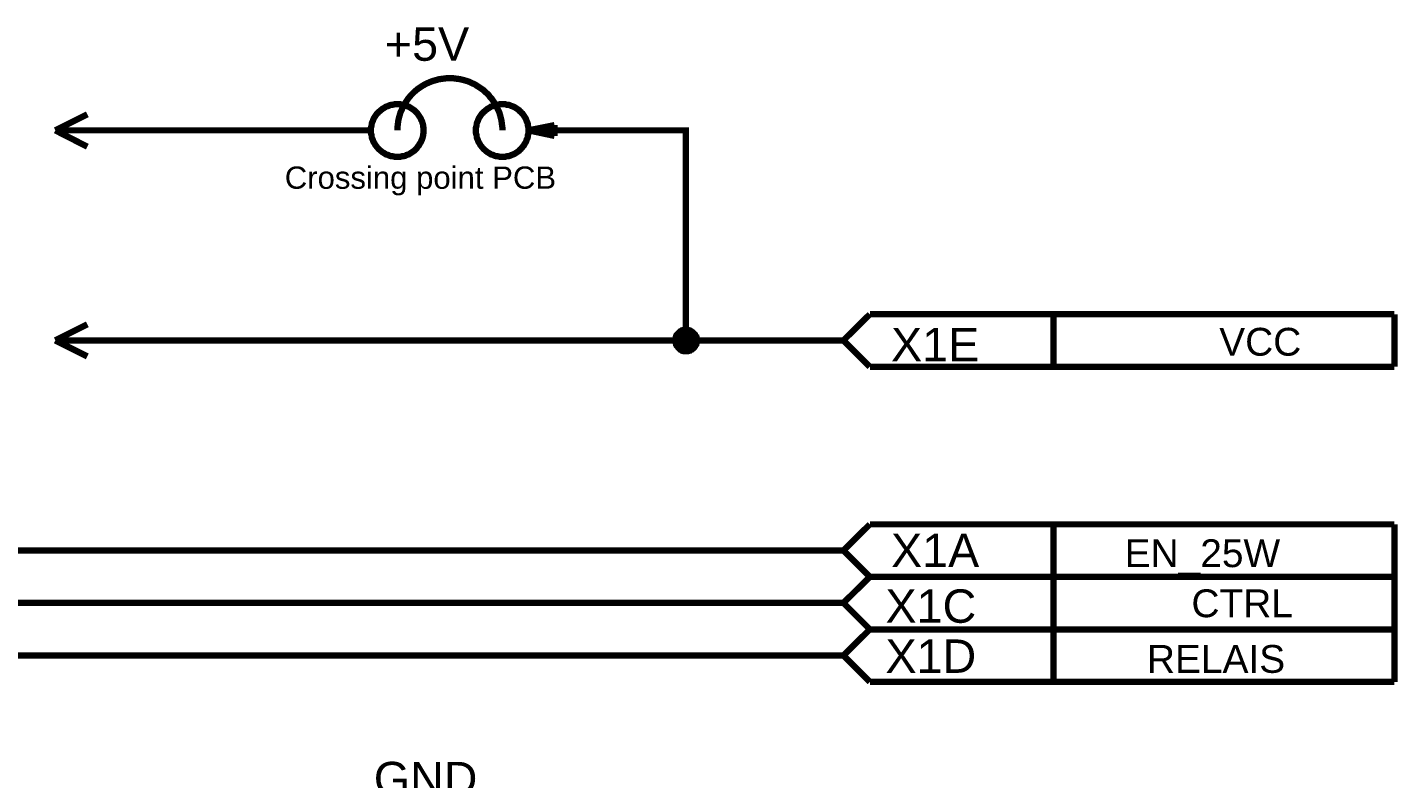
# Model space of a CAD drawing. Header units: millimetres. Extents: x -2024 to 917, y -725 to 13.
# Drawn here: x 840.5 to 905.8, y -319.7 to -283.9 of the extents above; entities that cross this region are included whole.
import ezdxf

# ---------------------------------------------------------------- set-up
doc = ezdxf.new("R2010")
doc.units = ezdxf.units.MM
doc.layers.add('Sheet', color=255, linetype='Continuous')
doc.styles.get("Standard").update_dxf_attribs({"font": 'arial.ttf'})

msp = doc.modelspace()

# ---------------------------------------------------------------- linework, layer by layer
at = {"layer": 'Sheet'}
for points, const_width in [([(860.646, -286.301), (860.514, -286.301), (860.382, -286.318), (860.266, -286.335), (860.133, -286.351), (860.017, -286.384), (859.902, -286.417), (859.786, -286.45), (859.67, -286.5), (859.554, -286.55), (859.455, -286.599), (859.339, -286.666), (859.24, -286.732), (859.14, -286.798), (859.057, -286.864), (858.958, -286.947), (858.875, -287.03), (858.793, -287.113), (858.71, -287.212), (858.644, -287.295), (858.578, -287.394), (858.511, -287.494), (858.445, -287.593), (858.395, -287.709), (858.346, -287.825), (858.296, -287.924), (858.263, -288.04), (858.23, -288.156), (858.197, -288.288), (858.18, -288.404), (858.164, -288.537), (858.147, -288.653), (858.147, -288.785)], 0.3), ([(863.146, -288.785), (863.146, -288.653), (863.129, -288.537), (863.113, -288.404), (863.096, -288.288), (863.063, -288.156), (863.03, -288.04), (862.997, -287.924), (862.947, -287.825), (862.897, -287.709), (862.848, -287.593), (862.781, -287.494), (862.715, -287.394), (862.649, -287.295), (862.566, -287.212), (862.5, -287.113), (862.417, -287.03), (862.318, -286.947), (862.235, -286.864), (862.136, -286.798), (862.037, -286.732), (861.937, -286.666), (861.838, -286.599), (861.722, -286.55), (861.623, -286.5), (861.507, -286.45), (861.391, -286.417), (861.275, -286.384), (861.143, -286.351), (861.027, -286.335), (860.895, -286.318), (860.779, -286.301), (860.646, -286.301)], 0.3), ([(856.889, -288.785), (856.889, -288.719), (856.889, -288.653), (856.906, -288.603), (856.922, -288.537), (856.922, -288.471), (856.939, -288.421), (856.972, -288.355), (856.989, -288.305), (857.005, -288.255), (857.038, -288.189), (857.071, -288.139), (857.104, -288.09), (857.138, -288.04), (857.171, -287.99), (857.22, -287.957), (857.253, -287.908), (857.303, -287.875), (857.353, -287.825), (857.402, -287.792), (857.435, -287.759), (857.502, -287.725), (857.551, -287.692), (857.601, -287.659), (857.651, -287.643), (857.717, -287.626), (857.767, -287.593), (857.833, -287.576), (857.899, -287.576), (857.949, -287.56), (858.015, -287.543), (858.081, -287.543), (858.147, -287.543)], 0.3), ([(858.147, -287.543), (858.081, -287.543), (858.015, -287.543), (857.949, -287.56), (857.899, -287.576), (857.833, -287.576), (857.767, -287.593), (857.717, -287.626), (857.651, -287.643), (857.601, -287.659), (857.551, -287.692), (857.502, -287.725), (857.435, -287.759), (857.402, -287.792), (857.353, -287.825), (857.303, -287.875), (857.253, -287.908), (857.22, -287.957), (857.171, -287.99), (857.138, -288.04), (857.104, -288.09), (857.071, -288.139), (857.038, -288.189), (857.005, -288.255), (856.989, -288.305), (856.972, -288.355), (856.939, -288.421), (856.922, -288.471), (856.922, -288.537), (856.906, -288.603), (856.889, -288.653), (856.889, -288.719), (856.889, -288.785)], 0.3), ([(858.147, -287.543), (858.213, -287.543), (858.28, -287.543), (858.346, -287.56), (858.395, -287.576), (858.462, -287.576), (858.528, -287.593), (858.578, -287.626), (858.627, -287.643), (858.693, -287.659), (858.743, -287.692), (858.793, -287.725), (858.842, -287.759), (858.892, -287.792), (858.942, -287.825), (858.991, -287.875), (859.024, -287.908), (859.074, -287.957), (859.107, -287.99), (859.14, -288.04), (859.173, -288.09), (859.206, -288.139), (859.24, -288.189), (859.273, -288.255), (859.289, -288.305), (859.322, -288.355), (859.339, -288.421), (859.355, -288.471), (859.372, -288.537), (859.372, -288.603), (859.389, -288.653), (859.389, -288.719), (859.389, -288.785)], 0.3), ([(859.389, -288.785), (859.389, -288.719), (859.389, -288.653), (859.372, -288.603), (859.372, -288.537), (859.355, -288.471), (859.339, -288.421), (859.322, -288.355), (859.289, -288.305), (859.273, -288.255), (859.24, -288.189), (859.206, -288.139), (859.173, -288.09), (859.14, -288.04), (859.107, -287.99), (859.074, -287.957), (859.024, -287.908), (858.991, -287.875), (858.942, -287.825), (858.892, -287.792), (858.842, -287.759), (858.793, -287.725), (858.743, -287.692), (858.693, -287.659), (858.627, -287.643), (858.578, -287.626), (858.528, -287.593), (858.462, -287.576), (858.395, -287.576), (858.346, -287.56), (858.28, -287.543), (858.213, -287.543), (858.147, -287.543)], 0.3), ([(861.888, -288.785), (861.888, -288.719), (861.888, -288.653), (861.904, -288.603), (861.921, -288.537), (861.921, -288.471), (861.937, -288.421), (861.97, -288.355), (861.987, -288.305), (862.004, -288.255), (862.037, -288.189), (862.07, -288.139), (862.103, -288.09), (862.136, -288.04), (862.169, -287.99), (862.219, -287.957), (862.252, -287.908), (862.302, -287.875), (862.351, -287.825), (862.401, -287.792), (862.434, -287.759), (862.5, -287.725), (862.55, -287.692), (862.599, -287.659), (862.649, -287.643), (862.715, -287.626), (862.765, -287.593), (862.831, -287.576), (862.897, -287.576), (862.947, -287.56), (863.013, -287.543), (863.079, -287.543), (863.146, -287.543)], 0.3), ([(863.146, -287.543), (863.079, -287.543), (863.013, -287.543), (862.947, -287.56), (862.897, -287.576), (862.831, -287.576), (862.765, -287.593), (862.715, -287.626), (862.649, -287.643), (862.599, -287.659), (862.55, -287.692), (862.5, -287.725), (862.434, -287.759), (862.401, -287.792), (862.351, -287.825), (862.302, -287.875), (862.252, -287.908), (862.219, -287.957), (862.169, -287.99), (862.136, -288.04), (862.103, -288.09), (862.07, -288.139), (862.037, -288.189), (862.004, -288.255), (861.987, -288.305), (861.97, -288.355), (861.937, -288.421), (861.921, -288.471), (861.921, -288.537), (861.904, -288.603), (861.888, -288.653), (861.888, -288.719), (861.888, -288.785)], 0.3), ([(863.146, -287.543), (863.212, -287.543), (863.278, -287.543), (863.328, -287.56), (863.394, -287.576), (863.46, -287.576), (863.51, -287.593), (863.576, -287.626), (863.626, -287.643), (863.675, -287.659), (863.741, -287.692), (863.791, -287.725), (863.841, -287.759), (863.89, -287.792), (863.94, -287.825), (863.973, -287.875), (864.023, -287.908), (864.056, -287.957), (864.106, -287.99), (864.139, -288.04), (864.172, -288.09), (864.205, -288.139), (864.238, -288.189), (864.271, -288.255), (864.288, -288.305), (864.304, -288.355), (864.337, -288.421), (864.354, -288.471), (864.354, -288.537), (864.37, -288.603), (864.387, -288.653), (864.387, -288.719), (864.387, -288.785)], 0.3), ([(864.387, -288.785), (864.387, -288.719), (864.387, -288.653), (864.37, -288.603), (864.354, -288.537), (864.354, -288.471), (864.337, -288.421), (864.304, -288.355), (864.288, -288.305), (864.271, -288.255), (864.238, -288.189), (864.205, -288.139), (864.172, -288.09), (864.139, -288.04), (864.106, -287.99), (864.056, -287.957), (864.023, -287.908), (863.973, -287.875), (863.94, -287.825), (863.89, -287.792), (863.841, -287.759), (863.791, -287.725), (863.741, -287.692), (863.675, -287.659), (863.626, -287.643), (863.576, -287.626), (863.51, -287.593), (863.46, -287.576), (863.394, -287.576), (863.328, -287.56), (863.278, -287.543), (863.212, -287.543), (863.146, -287.543)], 0.3), ([(841.861, -288.785), (843.384, -288.024)], 0.3), ([(841.861, -288.785), (843.384, -289.564)], 0.3), ([(844.393, -288.785), (841.861, -288.785)], 0.3), ([(854.39, -288.785), (844.393, -288.785)], 0.3), ([(856.889, -288.785), (854.39, -288.785)], 0.3), ([(858.147, -290.044), (858.081, -290.044), (858.015, -290.044), (857.949, -290.027), (857.899, -290.011), (857.833, -290.011), (857.767, -289.994), (857.717, -289.961), (857.651, -289.944), (857.601, -289.928), (857.551, -289.895), (857.502, -289.862), (857.435, -289.828), (857.402, -289.795), (857.353, -289.762), (857.303, -289.713), (857.253, -289.679), (857.22, -289.63), (857.171, -289.58), (857.138, -289.53), (857.104, -289.497), (857.071, -289.431), (857.038, -289.381), (857.005, -289.332), (856.989, -289.282), (856.972, -289.216), (856.939, -289.166), (856.922, -289.1), (856.922, -289.034), (856.906, -288.984), (856.889, -288.918), (856.889, -288.851), (856.889, -288.785)], 0.3), ([(856.889, -288.785), (856.889, -288.851), (856.889, -288.918), (856.906, -288.984), (856.922, -289.034), (856.922, -289.1), (856.939, -289.166), (856.972, -289.216), (856.989, -289.282), (857.005, -289.332), (857.038, -289.381), (857.071, -289.431), (857.104, -289.497), (857.138, -289.53), (857.171, -289.58), (857.22, -289.63), (857.253, -289.679), (857.303, -289.713), (857.353, -289.762), (857.402, -289.795), (857.435, -289.828), (857.502, -289.862), (857.551, -289.895), (857.601, -289.928), (857.651, -289.944), (857.717, -289.961), (857.767, -289.994), (857.833, -290.011), (857.899, -290.011), (857.949, -290.027), (858.015, -290.044), (858.081, -290.044), (858.147, -290.044)], 0.3), ([(859.389, -288.785), (859.389, -288.851), (859.389, -288.918), (859.372, -288.984), (859.372, -289.034), (859.355, -289.1), (859.339, -289.166), (859.322, -289.216), (859.289, -289.282), (859.273, -289.332), (859.24, -289.381), (859.206, -289.431), (859.173, -289.497), (859.14, -289.53), (859.107, -289.58), (859.074, -289.63), (859.024, -289.679), (858.991, -289.713), (858.942, -289.762), (858.892, -289.795), (858.842, -289.828), (858.793, -289.862), (858.743, -289.895), (858.693, -289.928), (858.627, -289.944), (858.578, -289.961), (858.528, -289.994), (858.462, -290.011), (858.395, -290.011), (858.346, -290.027), (858.28, -290.044), (858.213, -290.044), (858.147, -290.044)], 0.3), ([(858.147, -290.044), (858.213, -290.044), (858.28, -290.044), (858.346, -290.027), (858.395, -290.011), (858.462, -290.011), (858.528, -289.994), (858.578, -289.961), (858.627, -289.944), (858.693, -289.928), (858.743, -289.895), (858.793, -289.862), (858.842, -289.828), (858.892, -289.795), (858.942, -289.762), (858.991, -289.713), (859.024, -289.679), (859.074, -289.63), (859.107, -289.58), (859.14, -289.53), (859.173, -289.497), (859.206, -289.431), (859.24, -289.381), (859.273, -289.332), (859.289, -289.282), (859.322, -289.216), (859.339, -289.166), (859.355, -289.1), (859.372, -289.034), (859.372, -288.984), (859.389, -288.918), (859.389, -288.851), (859.389, -288.785)], 0.3), ([(858.147, -288.785), (858.147, -288.785), (858.147, -288.785), (858.147, -288.785), (858.147, -288.785), (858.147, -288.785), (858.147, -288.785), (858.147, -288.785), (858.147, -288.785), (858.147, -288.785), (858.147, -288.785), (858.147, -288.785), (858.147, -288.785), (858.147, -288.785), (858.147, -288.785), (858.147, -288.785), (858.147, -288.785), (858.147, -288.785), (858.147, -288.785), (858.147, -288.785), (858.147, -288.785), (858.147, -288.785), (858.147, -288.785), (858.147, -288.785), (858.147, -288.785), (858.147, -288.785), (858.147, -288.785), (858.147, -288.785), (858.147, -288.785), (858.147, -288.785), (858.147, -288.785), (858.147, -288.785), (858.147, -288.785)], 0.3), ([(859.389, -288.785), (859.389, -288.785), (859.389, -288.785), (859.389, -288.785), (859.389, -288.785), (859.389, -288.785), (859.389, -288.785), (859.389, -288.785), (859.389, -288.785), (859.389, -288.785), (859.389, -288.785), (859.389, -288.785), (859.389, -288.785), (859.389, -288.785), (859.389, -288.785), (859.389, -288.785), (859.389, -288.785), (859.389, -288.785), (859.389, -288.785), (859.389, -288.785), (859.389, -288.785), (859.389, -288.785), (859.389, -288.785), (859.389, -288.785), (859.389, -288.785), (859.389, -288.785), (859.389, -288.785), (859.389, -288.785), (859.389, -288.785), (859.389, -288.785), (859.389, -288.785), (859.389, -288.785), (859.389, -288.785)], 0.3), ([(863.146, -290.044), (863.079, -290.044), (863.013, -290.044), (862.947, -290.027), (862.897, -290.011), (862.831, -290.011), (862.765, -289.994), (862.715, -289.961), (862.649, -289.944), (862.599, -289.928), (862.55, -289.895), (862.5, -289.862), (862.434, -289.828), (862.401, -289.795), (862.351, -289.762), (862.302, -289.713), (862.252, -289.679), (862.219, -289.63), (862.169, -289.58), (862.136, -289.53), (862.103, -289.497), (862.07, -289.431), (862.037, -289.381), (862.004, -289.332), (861.987, -289.282), (861.97, -289.216), (861.937, -289.166), (861.921, -289.1), (861.921, -289.034), (861.904, -288.984), (861.888, -288.918), (861.888, -288.851), (861.888, -288.785)], 0.3), ([(861.888, -288.785), (861.888, -288.851), (861.888, -288.918), (861.904, -288.984), (861.921, -289.034), (861.921, -289.1), (861.937, -289.166), (861.97, -289.216), (861.987, -289.282), (862.004, -289.332), (862.037, -289.381), (862.07, -289.431), (862.103, -289.497), (862.136, -289.53), (862.169, -289.58), (862.219, -289.63), (862.252, -289.679), (862.302, -289.713), (862.351, -289.762), (862.401, -289.795), (862.434, -289.828), (862.5, -289.862), (862.55, -289.895), (862.599, -289.928), (862.649, -289.944), (862.715, -289.961), (862.765, -289.994), (862.831, -290.011), (862.897, -290.011), (862.947, -290.027), (863.013, -290.044), (863.079, -290.044), (863.146, -290.044)], 0.3), ([(864.387, -288.785), (864.387, -288.851), (864.387, -288.918), (864.37, -288.984), (864.354, -289.034), (864.354, -289.1), (864.337, -289.166), (864.304, -289.216), (864.288, -289.282), (864.271, -289.332), (864.238, -289.381), (864.205, -289.431), (864.172, -289.497), (864.139, -289.53), (864.106, -289.58), (864.056, -289.63), (864.023, -289.679), (863.973, -289.713), (863.94, -289.762), (863.89, -289.795), (863.841, -289.828), (863.791, -289.862), (863.741, -289.895), (863.675, -289.928), (863.626, -289.944), (863.576, -289.961), (863.51, -289.994), (863.46, -290.011), (863.394, -290.011), (863.328, -290.027), (863.278, -290.044), (863.212, -290.044), (863.146, -290.044)], 0.3), ([(863.146, -290.044), (863.212, -290.044), (863.278, -290.044), (863.328, -290.027), (863.394, -290.011), (863.46, -290.011), (863.51, -289.994), (863.576, -289.961), (863.626, -289.944), (863.675, -289.928), (863.741, -289.895), (863.791, -289.862), (863.841, -289.828), (863.89, -289.795), (863.94, -289.762), (863.973, -289.713), (864.023, -289.679), (864.056, -289.63), (864.106, -289.58), (864.139, -289.53), (864.172, -289.497), (864.205, -289.431), (864.238, -289.381), (864.271, -289.332), (864.288, -289.282), (864.304, -289.216), (864.337, -289.166), (864.354, -289.1), (864.354, -289.034), (864.37, -288.984), (864.387, -288.918), (864.387, -288.851), (864.387, -288.785)], 0.3), ([(864.387, -288.785), (865.628, -288.537)], 0.3), ([(864.387, -288.785), (866.886, -288.785)], 0.3), ([(864.387, -288.785), (864.387, -288.785), (864.387, -288.785), (864.387, -288.785), (864.387, -288.785), (864.387, -288.785), (864.387, -288.785), (864.387, -288.785), (864.387, -288.785), (864.387, -288.785), (864.387, -288.785), (864.387, -288.785), (864.387, -288.785), (864.387, -288.785), (864.387, -288.785), (864.387, -288.785), (864.387, -288.785), (864.387, -288.785), (864.387, -288.785), (864.387, -288.785), (864.387, -288.785), (864.387, -288.785), (864.387, -288.785), (864.387, -288.785), (864.387, -288.785), (864.387, -288.785), (864.387, -288.785), (864.387, -288.785), (864.387, -288.785), (864.387, -288.785), (864.387, -288.785), (864.387, -288.785), (864.387, -288.785)], 0.3), ([(864.387, -288.785), (865.628, -289.05)], 0.3), ([(865.628, -289.05), (865.628, -288.537)], 0.3), ([(866.886, -288.785), (871.885, -288.785), (871.885, -298.787)], 0.3), ([(879.382, -298.787), (880.64, -297.545)], 0.3), ([(880.64, -297.545), (905.616, -297.545)], 0.3), ([(889.379, -297.545), (889.379, -300.045)], 0.3), ([(905.616, -297.545), (905.616, -300.045)], 0.3), ([(841.861, -298.787), (843.384, -298.025)], 0.3), ([(841.861, -298.787), (843.384, -299.549)], 0.3), ([(844.393, -298.787), (841.861, -298.787)], 0.3), ([(876.883, -298.787), (871.885, -298.787), (844.393, -298.787)], 0.3), ([(871.388, -298.787), (871.388, -298.754), (871.388, -298.737), (871.388, -298.704), (871.405, -298.687), (871.405, -298.654), (871.405, -298.638), (871.421, -298.621), (871.421, -298.588), (871.438, -298.572), (871.454, -298.555), (871.454, -298.522), (871.471, -298.505), (871.487, -298.489), (871.504, -298.472), (871.52, -298.456), (871.537, -298.439), (871.554, -298.423), (871.57, -298.406), (871.587, -298.389), (871.603, -298.373), (871.62, -298.356), (871.653, -298.356), (871.669, -298.34), (871.686, -298.323), (871.719, -298.323), (871.736, -298.307), (871.752, -298.307), (871.785, -298.307), (871.802, -298.29), (871.835, -298.29), (871.851, -298.29), (871.885, -298.29)], 0.3), ([(871.388, -298.787), (871.388, -298.754), (871.388, -298.737), (871.388, -298.704), (871.405, -298.687), (871.405, -298.654), (871.405, -298.638), (871.421, -298.621), (871.421, -298.588), (871.438, -298.572), (871.454, -298.555), (871.454, -298.522), (871.471, -298.505), (871.487, -298.489), (871.504, -298.472), (871.52, -298.456), (871.537, -298.439), (871.554, -298.423), (871.57, -298.406), (871.587, -298.389), (871.603, -298.373), (871.62, -298.356), (871.653, -298.356), (871.669, -298.34), (871.686, -298.323), (871.719, -298.323), (871.736, -298.307), (871.752, -298.307), (871.785, -298.307), (871.802, -298.29), (871.835, -298.29), (871.851, -298.29), (871.885, -298.29)], 0.3), ([(871.388, -298.787), (871.388, -298.754), (871.388, -298.737), (871.388, -298.704), (871.405, -298.687), (871.405, -298.654), (871.405, -298.638), (871.421, -298.621), (871.421, -298.588), (871.438, -298.572), (871.454, -298.555), (871.454, -298.522), (871.471, -298.505), (871.487, -298.489), (871.504, -298.472), (871.52, -298.456), (871.537, -298.439), (871.554, -298.423), (871.57, -298.406), (871.587, -298.389), (871.603, -298.373), (871.62, -298.356), (871.653, -298.356), (871.669, -298.34), (871.686, -298.323), (871.719, -298.323), (871.736, -298.307), (871.752, -298.307), (871.785, -298.307), (871.802, -298.29), (871.835, -298.29), (871.851, -298.29), (871.885, -298.29)], 0.3), ([(871.388, -298.787), (871.388, -298.754), (871.388, -298.737), (871.388, -298.704), (871.405, -298.687), (871.405, -298.654), (871.405, -298.638), (871.421, -298.621), (871.421, -298.588), (871.438, -298.572), (871.454, -298.555), (871.454, -298.522), (871.471, -298.505), (871.487, -298.489), (871.504, -298.472), (871.52, -298.456), (871.537, -298.439), (871.554, -298.423), (871.57, -298.406), (871.587, -298.389), (871.603, -298.373), (871.62, -298.356), (871.653, -298.356), (871.669, -298.34), (871.686, -298.323), (871.719, -298.323), (871.736, -298.307), (871.752, -298.307), (871.785, -298.307), (871.802, -298.29), (871.835, -298.29), (871.851, -298.29), (871.885, -298.29)], 0.3), ([(871.885, -299.3), (871.851, -299.3), (871.835, -299.3), (871.802, -299.3), (871.785, -299.284), (871.752, -299.284), (871.736, -299.284), (871.719, -299.267), (871.686, -299.267), (871.669, -299.25), (871.653, -299.234), (871.62, -299.217), (871.603, -299.217), (871.587, -299.201), (871.57, -299.184), (871.554, -299.168), (871.537, -299.151), (871.52, -299.135), (871.504, -299.118), (871.487, -299.085), (871.471, -299.068), (871.454, -299.052), (871.454, -299.035), (871.438, -299.002), (871.421, -298.986), (871.421, -298.969), (871.405, -298.936), (871.405, -298.919), (871.405, -298.886), (871.388, -298.87), (871.388, -298.836), (871.388, -298.82), (871.388, -298.787)], 0.3), ([(871.388, -298.787), (871.388, -298.787)], 0.3), ([(871.885, -299.3), (871.851, -299.3), (871.835, -299.3), (871.802, -299.3), (871.785, -299.284), (871.752, -299.284), (871.736, -299.284), (871.719, -299.267), (871.686, -299.267), (871.669, -299.25), (871.653, -299.234), (871.62, -299.217), (871.603, -299.217), (871.587, -299.201), (871.57, -299.184), (871.554, -299.168), (871.537, -299.151), (871.52, -299.135), (871.504, -299.118), (871.487, -299.085), (871.471, -299.068), (871.454, -299.052), (871.454, -299.035), (871.438, -299.002), (871.421, -298.986), (871.421, -298.969), (871.405, -298.936), (871.405, -298.919), (871.405, -298.886), (871.388, -298.87), (871.388, -298.836), (871.388, -298.82), (871.388, -298.787)], 0.3), ([(871.388, -298.787), (871.388, -298.787)], 0.3), ([(871.885, -299.3), (871.851, -299.3), (871.835, -299.3), (871.802, -299.3), (871.785, -299.284), (871.752, -299.284), (871.736, -299.284), (871.719, -299.267), (871.686, -299.267), (871.669, -299.25), (871.653, -299.234), (871.62, -299.217), (871.603, -299.217), (871.587, -299.201), (871.57, -299.184), (871.554, -299.168), (871.537, -299.151), (871.52, -299.135), (871.504, -299.118), (871.487, -299.085), (871.471, -299.068), (871.454, -299.052), (871.454, -299.035), (871.438, -299.002), (871.421, -298.986), (871.421, -298.969), (871.405, -298.936), (871.405, -298.919), (871.405, -298.886), (871.388, -298.87), (871.388, -298.836), (871.388, -298.82), (871.388, -298.787)], 0.3), ([(871.388, -298.787), (871.388, -298.787)], 0.3), ([(871.885, -299.3), (871.851, -299.3), (871.835, -299.3), (871.802, -299.3), (871.785, -299.284), (871.752, -299.284), (871.736, -299.284), (871.719, -299.267), (871.686, -299.267), (871.669, -299.25), (871.653, -299.234), (871.62, -299.217), (871.603, -299.217), (871.587, -299.201), (871.57, -299.184), (871.554, -299.168), (871.537, -299.151), (871.52, -299.135), (871.504, -299.118), (871.487, -299.085), (871.471, -299.068), (871.454, -299.052), (871.454, -299.035), (871.438, -299.002), (871.421, -298.986), (871.421, -298.969), (871.405, -298.936), (871.405, -298.919), (871.405, -298.886), (871.388, -298.87), (871.388, -298.836), (871.388, -298.82), (871.388, -298.787)], 0.3), ([(871.388, -298.787), (871.388, -298.787)], 0.3), ([(871.388, -298.787), (871.388, -298.754), (871.388, -298.737), (871.388, -298.704), (871.405, -298.687), (871.405, -298.654), (871.405, -298.638), (871.421, -298.621), (871.421, -298.588), (871.438, -298.572), (871.454, -298.555), (871.454, -298.522), (871.471, -298.505), (871.487, -298.489), (871.504, -298.472), (871.52, -298.456), (871.537, -298.439), (871.554, -298.423), (871.57, -298.406), (871.587, -298.389), (871.603, -298.373), (871.62, -298.356), (871.653, -298.356), (871.669, -298.34), (871.686, -298.323), (871.719, -298.323), (871.736, -298.307), (871.752, -298.307), (871.785, -298.307), (871.802, -298.29), (871.835, -298.29), (871.851, -298.29), (871.885, -298.29)], 0.0991), ([(871.388, -298.787), (871.388, -298.754), (871.388, -298.737), (871.388, -298.704), (871.405, -298.687), (871.405, -298.654), (871.405, -298.638), (871.421, -298.621), (871.421, -298.588), (871.438, -298.572), (871.454, -298.555), (871.454, -298.522), (871.471, -298.505), (871.487, -298.489), (871.504, -298.472), (871.52, -298.456), (871.537, -298.439), (871.554, -298.423), (871.57, -298.406), (871.587, -298.389), (871.603, -298.373), (871.62, -298.356), (871.653, -298.356), (871.669, -298.34), (871.686, -298.323), (871.719, -298.323), (871.736, -298.307), (871.752, -298.307), (871.785, -298.307), (871.802, -298.29), (871.835, -298.29), (871.851, -298.29), (871.885, -298.29)], 0.0991), ([(871.388, -298.787), (871.388, -298.754), (871.388, -298.737), (871.388, -298.704), (871.405, -298.687), (871.405, -298.654), (871.405, -298.638), (871.421, -298.621), (871.421, -298.588), (871.438, -298.572), (871.454, -298.555), (871.454, -298.522), (871.471, -298.505), (871.487, -298.489), (871.504, -298.472), (871.52, -298.456), (871.537, -298.439), (871.554, -298.423), (871.57, -298.406), (871.587, -298.389), (871.603, -298.373), (871.62, -298.356), (871.653, -298.356), (871.669, -298.34), (871.686, -298.323), (871.719, -298.323), (871.736, -298.307), (871.752, -298.307), (871.785, -298.307), (871.802, -298.29), (871.835, -298.29), (871.851, -298.29), (871.885, -298.29)], 0.0991), ([(871.388, -298.787), (871.388, -298.754), (871.388, -298.737), (871.388, -298.704), (871.405, -298.687), (871.405, -298.654), (871.405, -298.638), (871.421, -298.621), (871.421, -298.588), (871.438, -298.572), (871.454, -298.555), (871.454, -298.522), (871.471, -298.505), (871.487, -298.489), (871.504, -298.472), (871.52, -298.456), (871.537, -298.439), (871.554, -298.423), (871.57, -298.406), (871.587, -298.389), (871.603, -298.373), (871.62, -298.356), (871.653, -298.356), (871.669, -298.34), (871.686, -298.323), (871.719, -298.323), (871.736, -298.307), (871.752, -298.307), (871.785, -298.307), (871.802, -298.29), (871.835, -298.29), (871.851, -298.29), (871.885, -298.29)], 0.0991), ([(871.885, -299.3), (871.851, -299.3), (871.835, -299.3), (871.802, -299.3), (871.785, -299.284), (871.752, -299.284), (871.736, -299.284), (871.719, -299.267), (871.686, -299.267), (871.669, -299.25), (871.653, -299.234), (871.62, -299.217), (871.603, -299.217), (871.587, -299.201), (871.57, -299.184), (871.554, -299.168), (871.537, -299.151), (871.52, -299.135), (871.504, -299.118), (871.487, -299.085), (871.471, -299.068), (871.454, -299.052), (871.454, -299.035), (871.438, -299.002), (871.421, -298.986), (871.421, -298.969), (871.405, -298.936), (871.405, -298.919), (871.405, -298.886), (871.388, -298.87), (871.388, -298.836), (871.388, -298.82), (871.388, -298.787)], 0.0991), ([(871.388, -298.787), (871.388, -298.787)], 0.0991), ([(871.885, -299.3), (871.851, -299.3), (871.835, -299.3), (871.802, -299.3), (871.785, -299.284), (871.752, -299.284), (871.736, -299.284), (871.719, -299.267), (871.686, -299.267), (871.669, -299.25), (871.653, -299.234), (871.62, -299.217), (871.603, -299.217), (871.587, -299.201), (871.57, -299.184), (871.554, -299.168), (871.537, -299.151), (871.52, -299.135), (871.504, -299.118), (871.487, -299.085), (871.471, -299.068), (871.454, -299.052), (871.454, -299.035), (871.438, -299.002), (871.421, -298.986), (871.421, -298.969), (871.405, -298.936), (871.405, -298.919), (871.405, -298.886), (871.388, -298.87), (871.388, -298.836), (871.388, -298.82), (871.388, -298.787)], 0.0991), ([(871.388, -298.787), (871.388, -298.787)], 0.0991), ([(871.885, -299.3), (871.851, -299.3), (871.835, -299.3), (871.802, -299.3), (871.785, -299.284), (871.752, -299.284), (871.736, -299.284), (871.719, -299.267), (871.686, -299.267), (871.669, -299.25), (871.653, -299.234), (871.62, -299.217), (871.603, -299.217), (871.587, -299.201), (871.57, -299.184), (871.554, -299.168), (871.537, -299.151), (871.52, -299.135), (871.504, -299.118), (871.487, -299.085), (871.471, -299.068), (871.454, -299.052), (871.454, -299.035), (871.438, -299.002), (871.421, -298.986), (871.421, -298.969), (871.405, -298.936), (871.405, -298.919), (871.405, -298.886), (871.388, -298.87), (871.388, -298.836), (871.388, -298.82), (871.388, -298.787)], 0.0991), ([(871.388, -298.787), (871.388, -298.787)], 0.0991), ([(871.885, -299.3), (871.851, -299.3), (871.835, -299.3), (871.802, -299.3), (871.785, -299.284), (871.752, -299.284), (871.736, -299.284), (871.719, -299.267), (871.686, -299.267), (871.669, -299.25), (871.653, -299.234), (871.62, -299.217), (871.603, -299.217), (871.587, -299.201), (871.57, -299.184), (871.554, -299.168), (871.537, -299.151), (871.52, -299.135), (871.504, -299.118), (871.487, -299.085), (871.471, -299.068), (871.454, -299.052), (871.454, -299.035), (871.438, -299.002), (871.421, -298.986), (871.421, -298.969), (871.405, -298.936), (871.405, -298.919), (871.405, -298.886), (871.388, -298.87), (871.388, -298.836), (871.388, -298.82), (871.388, -298.787)], 0.0991), ([(871.388, -298.787), (871.388, -298.787)], 0.0991), ([(871.885, -298.29), (871.885, -298.29)], 0.3), ([(871.885, -298.29), (871.918, -298.29), (871.934, -298.29), (871.967, -298.29), (871.984, -298.307), (872.017, -298.307), (872.034, -298.307), (872.067, -298.323), (872.083, -298.323), (872.1, -298.34), (872.133, -298.356), (872.149, -298.356), (872.166, -298.373), (872.182, -298.389), (872.216, -298.406), (872.232, -298.423), (872.249, -298.439), (872.265, -298.456), (872.282, -298.472), (872.298, -298.489), (872.315, -298.505), (872.315, -298.522), (872.331, -298.555), (872.348, -298.572), (872.365, -298.588), (872.365, -298.621), (872.381, -298.638), (872.381, -298.654), (872.381, -298.687), (872.398, -298.704), (872.398, -298.737), (872.398, -298.754), (872.398, -298.787)], 0.3), ([(871.885, -298.29), (871.885, -298.29)], 0.3), ([(871.885, -298.29), (871.918, -298.29), (871.934, -298.29), (871.967, -298.29), (871.984, -298.307), (872.017, -298.307), (872.034, -298.307), (872.067, -298.323), (872.083, -298.323), (872.1, -298.34), (872.133, -298.356), (872.149, -298.356), (872.166, -298.373), (872.182, -298.389), (872.216, -298.406), (872.232, -298.423), (872.249, -298.439), (872.265, -298.456), (872.282, -298.472), (872.298, -298.489), (872.315, -298.505), (872.315, -298.522), (872.331, -298.555), (872.348, -298.572), (872.365, -298.588), (872.365, -298.621), (872.381, -298.638), (872.381, -298.654), (872.381, -298.687), (872.398, -298.704), (872.398, -298.737), (872.398, -298.754), (872.398, -298.787)], 0.3), ([(871.885, -298.29), (871.885, -298.29)], 0.3), ([(871.885, -298.29), (871.918, -298.29), (871.934, -298.29), (871.967, -298.29), (871.984, -298.307), (872.017, -298.307), (872.034, -298.307), (872.067, -298.323), (872.083, -298.323), (872.1, -298.34), (872.133, -298.356), (872.149, -298.356), (872.166, -298.373), (872.182, -298.389), (872.216, -298.406), (872.232, -298.423), (872.249, -298.439), (872.265, -298.456), (872.282, -298.472), (872.298, -298.489), (872.315, -298.505), (872.315, -298.522), (872.331, -298.555), (872.348, -298.572), (872.365, -298.588), (872.365, -298.621), (872.381, -298.638), (872.381, -298.654), (872.381, -298.687), (872.398, -298.704), (872.398, -298.737), (872.398, -298.754), (872.398, -298.787)], 0.3), ([(871.885, -298.29), (871.885, -298.29)], 0.3), ([(871.885, -298.29), (871.918, -298.29), (871.934, -298.29), (871.967, -298.29), (871.984, -298.307), (872.017, -298.307), (872.034, -298.307), (872.067, -298.323), (872.083, -298.323), (872.1, -298.34), (872.133, -298.356), (872.149, -298.356), (872.166, -298.373), (872.182, -298.389), (872.216, -298.406), (872.232, -298.423), (872.249, -298.439), (872.265, -298.456), (872.282, -298.472), (872.298, -298.489), (872.315, -298.505), (872.315, -298.522), (872.331, -298.555), (872.348, -298.572), (872.365, -298.588), (872.365, -298.621), (872.381, -298.638), (872.381, -298.654), (872.381, -298.687), (872.398, -298.704), (872.398, -298.737), (872.398, -298.754), (872.398, -298.787)], 0.3), ([(872.398, -298.787), (872.398, -298.82), (872.398, -298.836), (872.398, -298.87), (872.381, -298.886), (872.381, -298.919), (872.381, -298.936), (872.365, -298.969), (872.365, -298.986), (872.348, -299.002), (872.331, -299.035), (872.315, -299.052), (872.315, -299.068), (872.298, -299.085), (872.282, -299.118), (872.265, -299.135), (872.249, -299.151), (872.232, -299.168), (872.216, -299.184), (872.182, -299.201), (872.166, -299.217), (872.149, -299.217), (872.133, -299.234), (872.1, -299.25), (872.083, -299.267), (872.067, -299.267), (872.034, -299.284), (872.017, -299.284), (871.984, -299.284), (871.967, -299.3), (871.934, -299.3), (871.918, -299.3), (871.885, -299.3)], 0.3), ([(872.398, -298.787), (872.398, -298.82), (872.398, -298.836), (872.398, -298.87), (872.381, -298.886), (872.381, -298.919), (872.381, -298.936), (872.365, -298.969), (872.365, -298.986), (872.348, -299.002), (872.331, -299.035), (872.315, -299.052), (872.315, -299.068), (872.298, -299.085), (872.282, -299.118), (872.265, -299.135), (872.249, -299.151), (872.232, -299.168), (872.216, -299.184), (872.182, -299.201), (872.166, -299.217), (872.149, -299.217), (872.133, -299.234), (872.1, -299.25), (872.083, -299.267), (872.067, -299.267), (872.034, -299.284), (872.017, -299.284), (871.984, -299.284), (871.967, -299.3), (871.934, -299.3), (871.918, -299.3), (871.885, -299.3)], 0.3), ([(872.398, -298.787), (872.398, -298.82), (872.398, -298.836), (872.398, -298.87), (872.381, -298.886), (872.381, -298.919), (872.381, -298.936), (872.365, -298.969), (872.365, -298.986), (872.348, -299.002), (872.331, -299.035), (872.315, -299.052), (872.315, -299.068), (872.298, -299.085), (872.282, -299.118), (872.265, -299.135), (872.249, -299.151), (872.232, -299.168), (872.216, -299.184), (872.182, -299.201), (872.166, -299.217), (872.149, -299.217), (872.133, -299.234), (872.1, -299.25), (872.083, -299.267), (872.067, -299.267), (872.034, -299.284), (872.017, -299.284), (871.984, -299.284), (871.967, -299.3), (871.934, -299.3), (871.918, -299.3), (871.885, -299.3)], 0.3), ([(872.398, -298.787), (872.398, -298.82), (872.398, -298.836), (872.398, -298.87), (872.381, -298.886), (872.381, -298.919), (872.381, -298.936), (872.365, -298.969), (872.365, -298.986), (872.348, -299.002), (872.331, -299.035), (872.315, -299.052), (872.315, -299.068), (872.298, -299.085), (872.282, -299.118), (872.265, -299.135), (872.249, -299.151), (872.232, -299.168), (872.216, -299.184), (872.182, -299.201), (872.166, -299.217), (872.149, -299.217), (872.133, -299.234), (872.1, -299.25), (872.083, -299.267), (872.067, -299.267), (872.034, -299.284), (872.017, -299.284), (871.984, -299.284), (871.967, -299.3), (871.934, -299.3), (871.918, -299.3), (871.885, -299.3)], 0.3), ([(871.885, -298.29), (871.885, -298.29)], 0.0991), ([(871.885, -298.29), (871.918, -298.29), (871.934, -298.29), (871.967, -298.29), (871.984, -298.307), (872.017, -298.307), (872.034, -298.307), (872.067, -298.323), (872.083, -298.323), (872.1, -298.34), (872.133, -298.356), (872.149, -298.356), (872.166, -298.373), (872.182, -298.389), (872.216, -298.406), (872.232, -298.423), (872.249, -298.439), (872.265, -298.456), (872.282, -298.472), (872.298, -298.489), (872.315, -298.505), (872.315, -298.522), (872.331, -298.555), (872.348, -298.572), (872.365, -298.588), (872.365, -298.621), (872.381, -298.638), (872.381, -298.654), (872.381, -298.687), (872.398, -298.704), (872.398, -298.737), (872.398, -298.754), (872.398, -298.787)], 0.0991), ([(871.885, -298.29), (871.885, -298.29)], 0.0991), ([(871.885, -298.29), (871.918, -298.29), (871.934, -298.29), (871.967, -298.29), (871.984, -298.307), (872.017, -298.307), (872.034, -298.307), (872.067, -298.323), (872.083, -298.323), (872.1, -298.34), (872.133, -298.356), (872.149, -298.356), (872.166, -298.373), (872.182, -298.389), (872.216, -298.406), (872.232, -298.423), (872.249, -298.439), (872.265, -298.456), (872.282, -298.472), (872.298, -298.489), (872.315, -298.505), (872.315, -298.522), (872.331, -298.555), (872.348, -298.572), (872.365, -298.588), (872.365, -298.621), (872.381, -298.638), (872.381, -298.654), (872.381, -298.687), (872.398, -298.704), (872.398, -298.737), (872.398, -298.754), (872.398, -298.787)], 0.0991), ([(871.885, -298.29), (871.885, -298.29)], 0.0991), ([(871.885, -298.29), (871.918, -298.29), (871.934, -298.29), (871.967, -298.29), (871.984, -298.307), (872.017, -298.307), (872.034, -298.307), (872.067, -298.323), (872.083, -298.323), (872.1, -298.34), (872.133, -298.356), (872.149, -298.356), (872.166, -298.373), (872.182, -298.389), (872.216, -298.406), (872.232, -298.423), (872.249, -298.439), (872.265, -298.456), (872.282, -298.472), (872.298, -298.489), (872.315, -298.505), (872.315, -298.522), (872.331, -298.555), (872.348, -298.572), (872.365, -298.588), (872.365, -298.621), (872.381, -298.638), (872.381, -298.654), (872.381, -298.687), (872.398, -298.704), (872.398, -298.737), (872.398, -298.754), (872.398, -298.787)], 0.0991), ([(871.885, -298.29), (871.885, -298.29)], 0.0991), ([(871.885, -298.29), (871.918, -298.29), (871.934, -298.29), (871.967, -298.29), (871.984, -298.307), (872.017, -298.307), (872.034, -298.307), (872.067, -298.323), (872.083, -298.323), (872.1, -298.34), (872.133, -298.356), (872.149, -298.356), (872.166, -298.373), (872.182, -298.389), (872.216, -298.406), (872.232, -298.423), (872.249, -298.439), (872.265, -298.456), (872.282, -298.472), (872.298, -298.489), (872.315, -298.505), (872.315, -298.522), (872.331, -298.555), (872.348, -298.572), (872.365, -298.588), (872.365, -298.621), (872.381, -298.638), (872.381, -298.654), (872.381, -298.687), (872.398, -298.704), (872.398, -298.737), (872.398, -298.754), (872.398, -298.787)], 0.0991), ([(872.398, -298.787), (872.398, -298.82), (872.398, -298.836), (872.398, -298.87), (872.381, -298.886), (872.381, -298.919), (872.381, -298.936), (872.365, -298.969), (872.365, -298.986), (872.348, -299.002), (872.331, -299.035), (872.315, -299.052), (872.315, -299.068), (872.298, -299.085), (872.282, -299.118), (872.265, -299.135), (872.249, -299.151), (872.232, -299.168), (872.216, -299.184), (872.182, -299.201), (872.166, -299.217), (872.149, -299.217), (872.133, -299.234), (872.1, -299.25), (872.083, -299.267), (872.067, -299.267), (872.034, -299.284), (872.017, -299.284), (871.984, -299.284), (871.967, -299.3), (871.934, -299.3), (871.918, -299.3), (871.885, -299.3)], 0.0991), ([(872.398, -298.787), (872.398, -298.82), (872.398, -298.836), (872.398, -298.87), (872.381, -298.886), (872.381, -298.919), (872.381, -298.936), (872.365, -298.969), (872.365, -298.986), (872.348, -299.002), (872.331, -299.035), (872.315, -299.052), (872.315, -299.068), (872.298, -299.085), (872.282, -299.118), (872.265, -299.135), (872.249, -299.151), (872.232, -299.168), (872.216, -299.184), (872.182, -299.201), (872.166, -299.217), (872.149, -299.217), (872.133, -299.234), (872.1, -299.25), (872.083, -299.267), (872.067, -299.267), (872.034, -299.284), (872.017, -299.284), (871.984, -299.284), (871.967, -299.3), (871.934, -299.3), (871.918, -299.3), (871.885, -299.3)], 0.0991), ([(872.398, -298.787), (872.398, -298.82), (872.398, -298.836), (872.398, -298.87), (872.381, -298.886), (872.381, -298.919), (872.381, -298.936), (872.365, -298.969), (872.365, -298.986), (872.348, -299.002), (872.331, -299.035), (872.315, -299.052), (872.315, -299.068), (872.298, -299.085), (872.282, -299.118), (872.265, -299.135), (872.249, -299.151), (872.232, -299.168), (872.216, -299.184), (872.182, -299.201), (872.166, -299.217), (872.149, -299.217), (872.133, -299.234), (872.1, -299.25), (872.083, -299.267), (872.067, -299.267), (872.034, -299.284), (872.017, -299.284), (871.984, -299.284), (871.967, -299.3), (871.934, -299.3), (871.918, -299.3), (871.885, -299.3)], 0.0991), ([(872.398, -298.787), (872.398, -298.82), (872.398, -298.836), (872.398, -298.87), (872.381, -298.886), (872.381, -298.919), (872.381, -298.936), (872.365, -298.969), (872.365, -298.986), (872.348, -299.002), (872.331, -299.035), (872.315, -299.052), (872.315, -299.068), (872.298, -299.085), (872.282, -299.118), (872.265, -299.135), (872.249, -299.151), (872.232, -299.168), (872.216, -299.184), (872.182, -299.201), (872.166, -299.217), (872.149, -299.217), (872.133, -299.234), (872.1, -299.25), (872.083, -299.267), (872.067, -299.267), (872.034, -299.284), (872.017, -299.284), (871.984, -299.284), (871.967, -299.3), (871.934, -299.3), (871.918, -299.3), (871.885, -299.3)], 0.0991), ([(872.398, -298.787), (872.398, -298.787), (872.398, -298.787), (872.398, -298.787), (872.398, -298.787), (872.398, -298.787), (872.398, -298.787), (872.398, -298.787), (872.398, -298.787), (872.398, -298.787), (872.398, -298.787), (872.398, -298.787), (872.398, -298.787), (872.398, -298.787), (872.398, -298.787), (872.398, -298.787), (872.398, -298.787), (872.398, -298.787), (872.398, -298.787), (872.398, -298.787), (872.398, -298.787), (872.398, -298.787), (872.398, -298.787), (872.398, -298.787), (872.398, -298.787), (872.398, -298.787), (872.398, -298.787), (872.398, -298.787), (872.398, -298.787), (872.398, -298.787), (872.398, -298.787), (872.398, -298.787), (872.398, -298.787)], 0.3), ([(872.398, -298.787), (872.398, -298.787)], 0.3), ([(872.398, -298.787), (872.398, -298.787), (872.398, -298.787), (872.398, -298.787), (872.398, -298.787), (872.398, -298.787), (872.398, -298.787), (872.398, -298.787), (872.398, -298.787), (872.398, -298.787), (872.398, -298.787), (872.398, -298.787), (872.398, -298.787), (872.398, -298.787), (872.398, -298.787), (872.398, -298.787), (872.398, -298.787), (872.398, -298.787), (872.398, -298.787), (872.398, -298.787), (872.398, -298.787), (872.398, -298.787), (872.398, -298.787), (872.398, -298.787), (872.398, -298.787), (872.398, -298.787), (872.398, -298.787), (872.398, -298.787), (872.398, -298.787), (872.398, -298.787), (872.398, -298.787), (872.398, -298.787), (872.398, -298.787)], 0.3), ([(872.398, -298.787), (872.398, -298.787)], 0.3), ([(872.398, -298.787), (872.398, -298.787), (872.398, -298.787), (872.398, -298.787), (872.398, -298.787), (872.398, -298.787), (872.398, -298.787), (872.398, -298.787), (872.398, -298.787), (872.398, -298.787), (872.398, -298.787), (872.398, -298.787), (872.398, -298.787), (872.398, -298.787), (872.398, -298.787), (872.398, -298.787), (872.398, -298.787), (872.398, -298.787), (872.398, -298.787), (872.398, -298.787), (872.398, -298.787), (872.398, -298.787), (872.398, -298.787), (872.398, -298.787), (872.398, -298.787), (872.398, -298.787), (872.398, -298.787), (872.398, -298.787), (872.398, -298.787), (872.398, -298.787), (872.398, -298.787), (872.398, -298.787), (872.398, -298.787)], 0.3), ([(872.398, -298.787), (872.398, -298.787)], 0.3), ([(872.398, -298.787), (872.398, -298.787), (872.398, -298.787), (872.398, -298.787), (872.398, -298.787), (872.398, -298.787), (872.398, -298.787), (872.398, -298.787), (872.398, -298.787), (872.398, -298.787), (872.398, -298.787), (872.398, -298.787), (872.398, -298.787), (872.398, -298.787), (872.398, -298.787), (872.398, -298.787), (872.398, -298.787), (872.398, -298.787), (872.398, -298.787), (872.398, -298.787), (872.398, -298.787), (872.398, -298.787), (872.398, -298.787), (872.398, -298.787), (872.398, -298.787), (872.398, -298.787), (872.398, -298.787), (872.398, -298.787), (872.398, -298.787), (872.398, -298.787), (872.398, -298.787), (872.398, -298.787), (872.398, -298.787)], 0.3), ([(872.398, -298.787), (872.398, -298.787)], 0.3), ([(872.398, -298.787), (872.398, -298.787), (872.398, -298.787), (872.398, -298.787), (872.398, -298.787), (872.398, -298.787), (872.398, -298.787), (872.398, -298.787), (872.398, -298.787), (872.398, -298.787), (872.398, -298.787), (872.398, -298.787), (872.398, -298.787), (872.398, -298.787), (872.398, -298.787), (872.398, -298.787), (872.398, -298.787), (872.398, -298.787), (872.398, -298.787), (872.398, -298.787), (872.398, -298.787), (872.398, -298.787), (872.398, -298.787), (872.398, -298.787), (872.398, -298.787), (872.398, -298.787), (872.398, -298.787), (872.398, -298.787), (872.398, -298.787), (872.398, -298.787), (872.398, -298.787), (872.398, -298.787), (872.398, -298.787)], 0.0991), ([(872.398, -298.787), (872.398, -298.787)], 0.0991), ([(872.398, -298.787), (872.398, -298.787), (872.398, -298.787), (872.398, -298.787), (872.398, -298.787), (872.398, -298.787), (872.398, -298.787), (872.398, -298.787), (872.398, -298.787), (872.398, -298.787), (872.398, -298.787), (872.398, -298.787), (872.398, -298.787), (872.398, -298.787), (872.398, -298.787), (872.398, -298.787), (872.398, -298.787), (872.398, -298.787), (872.398, -298.787), (872.398, -298.787), (872.398, -298.787), (872.398, -298.787), (872.398, -298.787), (872.398, -298.787), (872.398, -298.787), (872.398, -298.787), (872.398, -298.787), (872.398, -298.787), (872.398, -298.787), (872.398, -298.787), (872.398, -298.787), (872.398, -298.787), (872.398, -298.787)], 0.0991), ([(872.398, -298.787), (872.398, -298.787)], 0.0991), ([(872.398, -298.787), (872.398, -298.787), (872.398, -298.787), (872.398, -298.787), (872.398, -298.787), (872.398, -298.787), (872.398, -298.787), (872.398, -298.787), (872.398, -298.787), (872.398, -298.787), (872.398, -298.787), (872.398, -298.787), (872.398, -298.787), (872.398, -298.787), (872.398, -298.787), (872.398, -298.787), (872.398, -298.787), (872.398, -298.787), (872.398, -298.787), (872.398, -298.787), (872.398, -298.787), (872.398, -298.787), (872.398, -298.787), (872.398, -298.787), (872.398, -298.787), (872.398, -298.787), (872.398, -298.787), (872.398, -298.787), (872.398, -298.787), (872.398, -298.787), (872.398, -298.787), (872.398, -298.787), (872.398, -298.787)], 0.0991), ([(872.398, -298.787), (872.398, -298.787)], 0.0991), ([(872.398, -298.787), (872.398, -298.787), (872.398, -298.787), (872.398, -298.787), (872.398, -298.787), (872.398, -298.787), (872.398, -298.787), (872.398, -298.787), (872.398, -298.787), (872.398, -298.787), (872.398, -298.787), (872.398, -298.787), (872.398, -298.787), (872.398, -298.787), (872.398, -298.787), (872.398, -298.787), (872.398, -298.787), (872.398, -298.787), (872.398, -298.787), (872.398, -298.787), (872.398, -298.787), (872.398, -298.787), (872.398, -298.787), (872.398, -298.787), (872.398, -298.787), (872.398, -298.787), (872.398, -298.787), (872.398, -298.787), (872.398, -298.787), (872.398, -298.787), (872.398, -298.787), (872.398, -298.787), (872.398, -298.787)], 0.0991), ([(872.398, -298.787), (872.398, -298.787)], 0.0991), ([(879.382, -298.787), (876.883, -298.787)], 0.3), ([(880.64, -300.045), (879.382, -298.787)], 0.3), ([(905.616, -300.045), (880.64, -300.045)], 0.3), ([(879.382, -308.788), (880.64, -307.546)], 0.3), ([(880.64, -307.546), (905.616, -307.546)], 0.3), ([(889.379, -307.546), (889.379, -310.047)], 0.3), ([(905.616, -307.546), (905.616, -310.047)], 0.3), ([(876.883, -308.788), (743.2, -308.788), (602.019, -308.788)], 0.3), ([(879.382, -308.788), (876.883, -308.788)], 0.3), ([(880.64, -310.047), (879.382, -308.788)], 0.3), ([(879.382, -311.289), (880.64, -310.047)], 0.3), ([(905.616, -310.047), (880.64, -310.047)], 0.3), ([(880.64, -310.047), (905.616, -310.047)], 0.3), ([(889.379, -310.047), (889.379, -312.547)], 0.3), ([(905.616, -310.047), (905.616, -312.547)], 0.3), ([(876.883, -311.289), (751.939, -311.289), (602.019, -311.289)], 0.3), ([(879.382, -311.289), (876.883, -311.289)], 0.3), ([(880.64, -312.547), (879.382, -311.289)], 0.3), ([(879.382, -313.789), (880.64, -312.547)], 0.3), ([(880.64, -312.547), (905.616, -312.547)], 0.3), ([(905.616, -312.547), (880.64, -312.547)], 0.3), ([(889.379, -312.547), (889.379, -315.048)], 0.3), ([(905.616, -312.547), (905.616, -315.048)], 0.3), ([(876.883, -313.789), (734.461, -313.789), (602.019, -313.789)], 0.3), ([(879.382, -313.789), (876.883, -313.789)], 0.3), ([(880.64, -315.048), (879.382, -313.789)], 0.3), ([(905.616, -315.048), (880.64, -315.048)], 0.3)]:
    msp.add_lwpolyline(points, dxfattribs=dict(at, const_width=const_width))
at = {"layer": 'Sheet', "const_width": 0.508}
msp.add_lwpolyline([(871.689, -298.786, 1), (872.197, -298.786, 1)], format="xyb", close=True, dxfattribs=at)

# ---------------------------------------------------------------- texts
at = {"layer": 'Sheet'}
for s, height, p in [('+5V', 1.5897, (857.551, -285.473)), ('Crossing point PCB', 1.05977, (852.785, -291.567)), ('X1E', 1.5897, (881.65, -299.78)), ('VCC', 1.3247, (897.274, -299.515)), ('X1A', 1.5897, (881.65, -309.583)), ('EN_25W', 1.3247, (892.772, -309.583)), ('X1C', 1.5897, (881.385, -312.233)), ('CTRL', 1.3247, (895.95, -311.968)), ('X1D', 1.5897, (881.385, -314.617)), ('RELAIS', 1.3247, (893.831, -314.617)), ('GND', 1.5897, (857.022, -320.446))]:
    msp.add_text(s, height=height, dxfattribs=at).set_placement(p)

doc.saveas('drawing.dxf')
